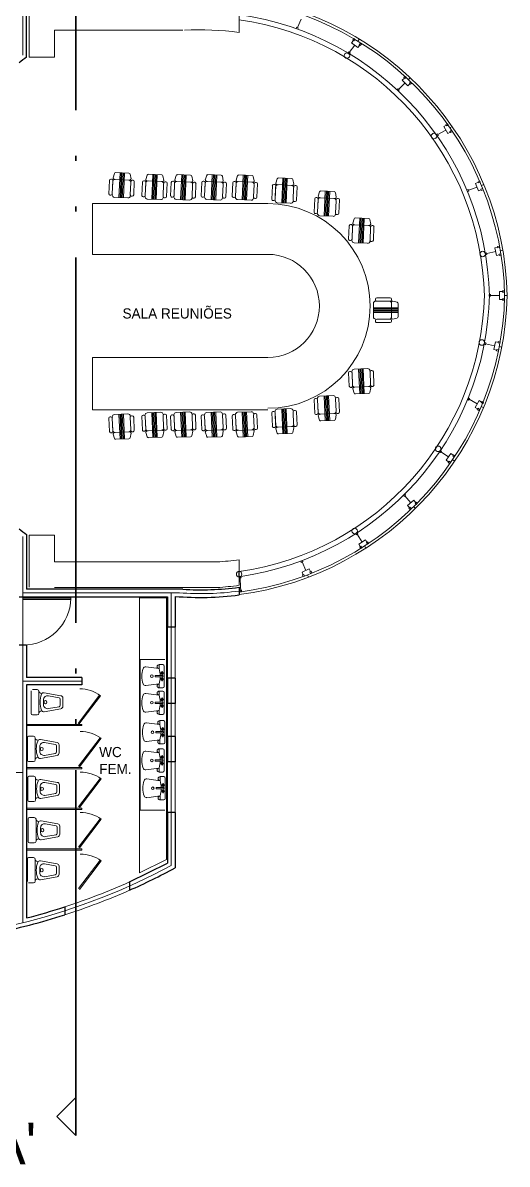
# Model space of a CAD drawing. Header units: millimetres. Extents: x 299 to 587, y 59 to 284.
# Drawn here: x 550.92 to 560.46, y 243.35 to 265.83 of the extents above; entities that cross this region are included whole.
import ezdxf

# ---------------------------------------------------------------- set-up
doc = ezdxf.new("R2010")
doc.units = ezdxf.units.MM
doc.linetypes.add('ACAD_ISO04W100', pattern=[30, 24, -3, 0, -3])
doc.linetypes.add('ACAD_ISO05W100', pattern=[33, 24, -3, 0, -3, 0, -3])
doc.layers.get('0').update_dxf_attribs({"lineweight": 5})
for name, color, linetype, lineweight in [('cl', 5, 'Continuous', 35), ('eje', 8, 'ACAD_ISO04W100', 13), ('muebles', 2, 'Continuous', 13), ('muros', 1, 'Continuous', 25), ('vent', 4, 'ACAD_ISO04W100', 13), ('ventanas y canceleria', 4, 'Continuous', 13)]:
    doc.layers.add(name, color=color, linetype=linetype, lineweight=lineweight)

msp = doc.modelspace()

# ---------------------------------------------------------------- linework, layer by layer
for p, q in [((550.915, 265.191), (550.915, 266.304)), ((556.401, 265.901), (556.328, 265.735)), ((557.458, 265.389), (557.35, 265.245)), ((557.43, 265.482), (557.396, 265.436)), ((557.396, 265.436), (557.521, 265.343)), ((557.555, 265.388), (557.521, 265.343)), ((558.449, 264.645), (558.319, 264.519)), ((558.436, 264.741), (558.394, 264.701)), ((558.394, 264.701), (558.504, 264.589)), ((558.544, 264.628), (558.504, 264.589)), ((559.261, 263.814), (559.211, 263.785)), ((559.211, 263.785), (559.29, 263.65)), ((559.251, 263.717), (559.094, 263.627)), ((559.339, 263.678), (559.29, 263.65)), ((559.893, 262.688), (559.839, 262.667)), ((559.839, 262.667), (559.895, 262.521)), ((559.867, 262.594), (559.698, 262.531)), ((559.948, 262.541), (559.895, 262.521)), ((560.235, 261.322), (560.058, 261.283)), ((560.274, 261.41), (560.218, 261.398)), ((560.218, 261.398), (560.252, 261.245)), ((560.307, 261.258), (560.252, 261.245)), ((560.313, 260.459), (560.132, 260.46)), ((560.37, 260.537), (560.313, 260.537)), ((560.313, 260.537), (560.313, 260.381)), ((560.369, 260.381), (560.313, 260.381)), ((560.213, 259.47), (560.036, 259.505)), ((560.228, 259.547), (560.199, 259.393)), ((560.285, 259.536), (560.228, 259.547)), ((560.254, 259.383), (560.199, 259.393)), ((559.867, 258.321), (559.711, 258.413)), ((559.906, 258.389), (559.828, 258.253)), ((559.956, 258.36), (559.906, 258.389)), ((559.877, 258.225), (559.828, 258.253)), ((559.304, 257.278), (559.154, 257.379)), ((559.348, 257.343), (559.261, 257.213)), ((559.308, 257.181), (559.261, 257.213)), ((559.395, 257.311), (559.348, 257.343)), ((558.56, 256.373), (558.445, 256.513)), ((558.62, 256.424), (558.5, 256.323)), ((558.536, 256.28), (558.5, 256.323)), ((558.657, 256.379), (558.62, 256.424)), ((550.915, 255.712), (550.915, 254.6)), ((557.6, 255.602), (557.503, 255.755)), ((557.666, 255.645), (557.535, 255.56)), ((557.697, 255.597), (557.666, 255.645)), ((557.566, 255.512), (557.535, 255.56)), ((556.49, 255.042), (556.42, 255.209)), ((556.562, 255.073), (556.418, 255.011)), ((556.44, 254.959), (556.418, 255.011)), ((556.585, 255.02), (556.562, 255.073)), ((555.207, 254.714), (555.198, 254.895)), ((550.915, 254.6), (550.915, 248.101)), ((554.001, 254.6), (550.915, 254.6)), ((553.84, 254.6), (553.84, 249.228)), ((555.211, 254.657), (555.207, 254.714)), ((552.077, 252.861), (550.915, 252.861)), ((549.634, 251.062), (550.915, 251.062))]:
    msp.add_line(p, q)
for points in [[(556.302, 265.718), (556.312, 265.742), (556.345, 265.728), (556.334, 265.704)], [(557.441, 265.519), (557.462, 265.503), (557.44, 265.474), (557.42, 265.49)], [(557.566, 265.425), (557.587, 265.409), (557.565, 265.38), (557.545, 265.396)], [(557.32, 265.235), (557.335, 265.255), (557.364, 265.234), (557.348, 265.213)], [(558.452, 264.775), (558.47, 264.757), (558.445, 264.732), (558.427, 264.75)], [(558.561, 264.663), (558.579, 264.644), (558.553, 264.619), (558.535, 264.638)], [(558.287, 264.514), (558.306, 264.532), (558.331, 264.507), (558.312, 264.488)], [(559.286, 263.843), (559.299, 263.821), (559.268, 263.803), (559.255, 263.825)], [(559.062, 263.629), (559.085, 263.642), (559.103, 263.611), (559.08, 263.598)], [(559.364, 263.707), (559.377, 263.685), (559.346, 263.667), (559.333, 263.689)], [(559.922, 262.713), (559.931, 262.688), (559.898, 262.676), (559.888, 262.7)], [(559.667, 262.538), (559.691, 262.548), (559.704, 262.514), (559.68, 262.505)], [(559.977, 262.566), (559.986, 262.542), (559.953, 262.529), (559.943, 262.553)], [(560.029, 261.295), (560.054, 261.301), (560.062, 261.266), (560.036, 261.26)], [(560.306, 261.431), (560.312, 261.406), (560.277, 261.398), (560.271, 261.423)], [(560.339, 261.278), (560.345, 261.253), (560.31, 261.245), (560.304, 261.27)], [(560.106, 260.478), (560.132, 260.478), (560.132, 260.442), (560.106, 260.442)], [(560.405, 260.394), (560.405, 260.368), (560.369, 260.368), (560.369, 260.394)], [(560.406, 260.55), (560.406, 260.524), (560.37, 260.524), (560.37, 260.55)], [(560.014, 259.528), (560.039, 259.523), (560.032, 259.488), (560.007, 259.493)], [(560.322, 259.542), (560.317, 259.517), (560.282, 259.524), (560.287, 259.549)], [(560.292, 259.389), (560.287, 259.363), (560.252, 259.37), (560.257, 259.396)], [(559.698, 258.442), (559.72, 258.429), (559.702, 258.398), (559.68, 258.411)], [(559.994, 258.353), (559.98, 258.331), (559.949, 258.349), (559.963, 258.371)], [(559.914, 258.218), (559.901, 258.196), (559.87, 258.214), (559.883, 258.236)], [(559.142, 257.408), (559.164, 257.394), (559.144, 257.364), (559.122, 257.379)], [(559.432, 257.302), (559.418, 257.28), (559.388, 257.3), (559.403, 257.322)], [(559.345, 257.172), (559.331, 257.151), (559.301, 257.171), (559.315, 257.192)], [(558.442, 256.545), (558.459, 256.525), (558.431, 256.502), (558.415, 256.522)], [(558.69, 256.36), (558.67, 256.343), (558.647, 256.371), (558.667, 256.388)], [(558.569, 256.261), (558.549, 256.244), (558.526, 256.272), (558.546, 256.288)], [(557.504, 255.786), (557.518, 255.765), (557.488, 255.745), (557.474, 255.767)], [(557.596, 255.489), (557.574, 255.475), (557.555, 255.505), (557.576, 255.519)], [(557.728, 255.574), (557.706, 255.559), (557.686, 255.59), (557.708, 255.604)], [(556.426, 255.24), (556.436, 255.216), (556.403, 255.202), (556.393, 255.226)], [(556.466, 254.931), (556.443, 254.921), (556.429, 254.954), (556.452, 254.964)], [(556.611, 254.992), (556.587, 254.982), (556.573, 255.015), (556.597, 255.025)], [(555.215, 254.922), (555.216, 254.896), (555.18, 254.894), (555.179, 254.92)], [(555.226, 254.622), (555.2, 254.62), (555.198, 254.656), (555.224, 254.657)]]:
    msp.add_lwpolyline(points, close=True)
for centre in [(557.303, 265.182), (559.019, 263.599), (559.978, 261.277), (559.961, 259.532), (559.101, 257.438), (557.455, 255.819), (555.178, 254.969)]:
    msp.add_circle(centre, 0.054)
for centre, radius, start, end in [((554.388, 260.321), 5.725, 1.2626, 82.0709), ((554.388, 260.321), 5.625, 1.2626, 81.9291), ((554.388, 260.589), 5.625, 278.0709, 358.7374), ((554.388, 260.589), 5.725, 277.9291, 358.7374), ((554.415, 260.586), 6, 266.0408, 277.3012), ((550.915, 254.52), 0.95, 270, 358.5653), ((547.837, 260.452), 12.729, 243.9165, 298.14)]:
    msp.add_arc(centre, radius, start, end)
at = {"layer": 'cl', "linetype": 'ACAD_ISO05W100', "ltscale": 0.3}
for p, q in [((551.958, 243.91), (551.958, 276.905)), ((551.958, 244.66), (551.583, 244.285)), ((551.958, 243.91), (551.583, 244.285))]:
    msp.add_line(p, q, dxfattribs=at)
at = {"layer": 'muebles'}
for p, q in [((551.04, 265.153), (551.04, 266.183)), ((555.178, 266.143), (555.178, 265.639)), ((554.067, 265.683), (551.54, 265.683)), ((551.54, 265.153), (551.54, 265.683)), ((551.04, 265.153), (551.54, 265.153)), ((555.744, 262.268), (552.291, 262.268)), ((552.291, 261.268), (552.291, 262.268)), ((555.744, 261.268), (552.291, 261.268)), ((555.744, 259.236), (552.291, 259.236)), ((552.291, 258.209), (552.291, 259.236)), ((555.744, 258.209), (552.291, 258.209)), ((551.04, 255.74), (551.04, 254.71)), ((551.04, 255.74), (551.54, 255.74)), ((551.54, 255.74), (551.54, 255.21)), ((554.746, 255.21), (551.54, 255.21)), ((555.178, 254.75), (555.178, 255.254)), ((554.746, 254.706), (551.54, 254.706)), ((553.214, 254.505), (553.744, 254.505)), ((553.217, 249.088), (553.217, 254.505)), ((553.744, 254.505), (553.744, 249.346)), ((553.228, 250.323), (553.228, 253.291)), ((553.717, 253.291), (553.228, 253.291)), ((553.672, 253.188), (553.602, 253.188)), ((553.602, 253.108), (553.602, 253.188)), ((553.602, 253.108), (553.341, 253.143)), ((553.672, 252.971), (553.522, 252.971)), ((553.522, 252.946), (553.522, 252.971)), ((553.672, 252.946), (553.522, 252.946)), ((553.7, 253.021), (553.621, 253.021)), ((553.66, 252.981), (553.66, 253.061)), ((553.66, 252.859), (553.66, 252.94)), ((553.672, 252.946), (553.672, 252.971)), ((553.702, 252.758), (553.702, 253.158)), ((553.602, 252.808), (553.341, 252.773)), ((553.602, 252.728), (553.602, 252.808)), ((553.672, 252.728), (553.602, 252.728)), ((553.7, 252.9), (553.621, 252.9)), ((552.426, 252.584), (552.003, 252.026)), ((552.448, 252.575), (552.022, 252.012)), ((553.602, 252.586), (553.341, 252.621)), ((553.672, 252.666), (553.602, 252.666)), ((553.602, 252.586), (553.602, 252.666)), ((553.7, 252.499), (553.621, 252.499)), ((553.66, 252.458), (553.66, 252.539)), ((553.702, 252.236), (553.702, 252.636)), ((553.602, 252.286), (553.341, 252.251)), ((553.672, 252.448), (553.522, 252.448)), ((553.522, 252.423), (553.522, 252.448)), ((553.672, 252.423), (553.522, 252.423)), ((553.602, 252.206), (553.602, 252.286)), ((553.7, 252.378), (553.621, 252.378)), ((553.66, 252.337), (553.66, 252.417)), ((553.672, 252.423), (553.672, 252.448)), ((553.615, 252.005), (553.354, 252.039)), ((553.672, 252.206), (553.602, 252.206)), ((553.685, 252.085), (553.615, 252.085)), ((553.615, 252.005), (553.615, 252.085)), ((553.715, 251.655), (553.715, 252.055)), ((552.077, 252.009), (550.99, 252.009)), ((552.077, 251.986), (550.99, 251.986)), ((552.077, 252.009), (552.077, 251.986)), ((553.685, 251.867), (553.535, 251.867)), ((553.535, 251.842), (553.535, 251.867)), ((553.685, 251.842), (553.535, 251.842)), ((553.713, 251.918), (553.634, 251.918)), ((553.673, 251.877), (553.673, 251.958)), ((553.673, 251.756), (553.673, 251.836)), ((553.685, 251.842), (553.685, 251.867)), ((551.005, 251.751), (551.005, 251.301)), ((551.03, 251.776), (551.125, 251.776)), ((551.16, 251.741), (551.16, 251.738)), ((551.16, 251.314), (551.16, 251.738)), ((551.188, 251.704), (551.218, 251.697)), ((551.264, 251.713), (551.589, 251.654)), ((551.345, 251.653), (551.555, 251.615)), ((551.63, 251.605), (551.63, 251.447)), ((552.437, 251.746), (552.014, 251.188)), ((552.459, 251.737), (552.033, 251.174)), ((553.615, 251.705), (553.354, 251.67)), ((553.615, 251.625), (553.615, 251.705)), ((553.685, 251.625), (553.615, 251.625)), ((553.713, 251.797), (553.634, 251.797)), ((551.25, 251.478), (551.25, 251.574)), ((551.589, 251.397), (551.264, 251.339)), ((551.265, 251.501), (551.265, 251.551)), ((551.555, 251.437), (551.345, 251.399)), ((551.58, 251.585), (551.58, 251.467)), ((553.602, 251.45), (553.341, 251.484)), ((553.672, 251.53), (553.602, 251.53)), ((553.602, 251.45), (553.602, 251.53)), ((553.7, 251.363), (553.621, 251.363)), ((553.66, 251.322), (553.66, 251.402)), ((553.702, 251.1), (553.702, 251.5)), ((552.077, 251.158), (550.99, 251.158)), ((551.125, 251.276), (551.03, 251.276)), ((551.16, 251.314), (551.16, 251.311)), ((551.188, 251.348), (551.218, 251.355)), ((552.077, 251.158), (552.077, 251.135)), ((553.602, 251.15), (553.341, 251.115)), ((553.672, 251.312), (553.522, 251.312)), ((553.522, 251.287), (553.522, 251.312)), ((553.672, 251.287), (553.522, 251.287)), ((553.602, 251.07), (553.602, 251.15)), ((553.7, 251.242), (553.621, 251.242)), ((553.66, 251.201), (553.66, 251.281)), ((553.672, 251.287), (553.672, 251.312)), ((552.077, 251.135), (550.99, 251.135)), ((551.011, 250.964), (551.011, 250.514)), ((551.036, 250.989), (551.132, 250.989)), ((551.167, 250.954), (551.167, 250.951)), ((551.167, 250.527), (551.167, 250.951)), ((551.194, 250.917), (551.224, 250.91)), ((551.271, 250.926), (551.595, 250.868)), ((552.437, 250.946), (552.014, 250.388)), ((552.459, 250.936), (552.033, 250.374)), ((553.622, 250.901), (553.361, 250.936)), ((553.672, 251.07), (553.602, 251.07)), ((553.692, 250.981), (553.622, 250.981)), ((553.622, 250.901), (553.622, 250.981)), ((553.722, 250.951), (553.722, 250.551)), ((551.257, 250.691), (551.257, 250.787)), ((551.271, 250.714), (551.271, 250.764)), ((551.351, 250.866), (551.562, 250.828)), ((551.586, 250.799), (551.586, 250.68)), ((551.636, 250.819), (551.636, 250.66)), ((553.692, 250.764), (553.542, 250.764)), ((553.542, 250.739), (553.542, 250.764)), ((553.692, 250.739), (553.542, 250.739)), ((553.719, 250.814), (553.641, 250.814)), ((553.719, 250.693), (553.641, 250.693)), ((553.68, 250.774), (553.68, 250.854)), ((553.68, 250.652), (553.68, 250.733)), ((553.692, 250.739), (553.692, 250.764)), ((551.132, 250.489), (551.036, 250.489)), ((551.167, 250.527), (551.167, 250.524)), ((551.194, 250.561), (551.224, 250.568)), ((551.595, 250.611), (551.271, 250.552)), ((551.562, 250.65), (551.351, 250.612)), ((553.622, 250.601), (553.361, 250.566)), ((553.622, 250.521), (553.622, 250.601)), ((553.692, 250.521), (553.622, 250.521)), ((552.077, 250.358), (550.99, 250.358)), ((552.077, 250.335), (550.99, 250.335)), ((552.077, 250.358), (552.077, 250.335)), ((553.717, 250.323), (553.228, 250.323)), ((551.019, 250.15), (551.019, 249.7)), ((551.044, 250.175), (551.14, 250.175)), ((551.175, 250.14), (551.175, 250.137)), ((551.175, 249.713), (551.175, 250.137)), ((551.202, 250.103), (551.233, 250.096)), ((551.279, 250.112), (551.603, 250.053)), ((551.359, 250.052), (551.57, 250.014)), ((552.437, 250.152), (552.014, 249.594)), ((552.459, 250.142), (552.033, 249.58)), ((551.265, 249.877), (551.265, 249.973)), ((551.279, 249.9), (551.279, 249.95)), ((551.603, 249.796), (551.279, 249.738)), ((551.57, 249.836), (551.359, 249.798)), ((551.594, 249.984), (551.594, 249.866)), ((551.644, 250.004), (551.644, 249.846)), ((551.14, 249.675), (551.044, 249.675)), ((551.175, 249.713), (551.175, 249.71)), ((551.202, 249.747), (551.233, 249.754)), ((552.077, 249.558), (550.99, 249.558)), ((552.077, 249.535), (550.99, 249.535)), ((551.005, 249.362), (551.005, 248.912)), ((551.03, 249.387), (551.125, 249.387)), ((551.16, 249.352), (551.16, 249.349)), ((551.16, 248.925), (551.16, 249.349)), ((552.077, 249.558), (552.077, 249.535)), ((553.217, 249.088), (553.744, 249.346)), ((551.188, 249.315), (551.218, 249.308)), ((551.25, 249.089), (551.25, 249.185)), ((551.264, 249.324), (551.589, 249.265)), ((551.265, 249.112), (551.265, 249.162)), ((551.345, 249.264), (551.555, 249.226)), ((551.58, 249.196), (551.58, 249.078)), ((551.63, 249.216), (551.63, 249.058)), ((552.437, 249.332), (552.014, 248.774)), ((552.459, 249.322), (552.033, 248.76)), ((551.16, 248.925), (551.16, 248.922)), ((551.188, 248.959), (551.218, 248.966)), ((551.589, 249.008), (551.264, 248.95)), ((551.555, 249.048), (551.345, 249.01)), ((551.125, 248.887), (551.03, 248.887))]:
    msp.add_line(p, q, dxfattribs=at)
at = {"layer": 'muebles', "linetype": 'ByBlock'}
for p, q in [((552.72, 262.863), (552.694, 262.775)), ((553.006, 262.867), (552.746, 262.879)), ((552.809, 262.387), (552.831, 262.875)), ((552.831, 262.386), (552.854, 262.874)), ((552.853, 262.385), (552.876, 262.873)), ((552.876, 262.384), (552.898, 262.872)), ((552.898, 262.383), (552.92, 262.871)), ((553.048, 262.758), (553.03, 262.848)), ((553.366, 262.831), (553.34, 262.743)), ((553.652, 262.835), (553.392, 262.847)), ((553.455, 262.355), (553.478, 262.843)), ((553.477, 262.354), (553.5, 262.842)), ((553.5, 262.353), (553.522, 262.841)), ((553.522, 262.352), (553.544, 262.84)), ((553.544, 262.351), (553.566, 262.839)), ((554.222, 262.827), (553.962, 262.839)), ((554.025, 262.347), (554.048, 262.835)), ((554.048, 262.346), (554.07, 262.834)), ((554.07, 262.345), (554.092, 262.833)), ((554.092, 262.344), (554.114, 262.832)), ((554.114, 262.343), (554.136, 262.831)), ((554.824, 262.827), (554.564, 262.839)), ((554.628, 262.347), (554.65, 262.835)), ((554.65, 262.346), (554.672, 262.834)), ((554.672, 262.345), (554.694, 262.833)), ((554.694, 262.344), (554.716, 262.832)), ((554.716, 262.343), (554.739, 262.831)), ((555.434, 262.823), (555.174, 262.835)), ((555.237, 262.343), (555.26, 262.831)), ((555.26, 262.342), (555.282, 262.83)), ((555.282, 262.341), (555.304, 262.829)), ((552.613, 262.463), (552.625, 262.724)), ((552.653, 262.75), (552.666, 262.749)), ((552.691, 262.721), (552.679, 262.46)), ((552.679, 262.46), (552.69, 262.704)), ((552.69, 262.704), (552.679, 262.46)), ((552.719, 262.747), (553.02, 262.733)), ((553.045, 262.687), (553.034, 262.444)), ((553.034, 262.444), (553.045, 262.687)), ((553.045, 262.687), (553.034, 262.444)), ((553.034, 262.444), (553.045, 262.687)), ((553.087, 262.73), (553.074, 262.73)), ((553.1, 262.441), (553.112, 262.702)), ((553.259, 262.431), (553.271, 262.692)), ((553.299, 262.718), (553.312, 262.717)), ((553.337, 262.689), (553.325, 262.428)), ((553.325, 262.428), (553.337, 262.672)), ((553.337, 262.672), (553.325, 262.428)), ((553.365, 262.715), (553.667, 262.701)), ((553.694, 262.726), (553.676, 262.816)), ((553.691, 262.655), (553.68, 262.412)), ((553.68, 262.412), (553.691, 262.655)), ((553.691, 262.655), (553.68, 262.412)), ((553.68, 262.412), (553.691, 262.655)), ((553.733, 262.698), (553.72, 262.698)), ((553.746, 262.409), (553.758, 262.67)), ((553.829, 262.423), (553.841, 262.684)), ((553.869, 262.71), (553.882, 262.709)), ((553.907, 262.681), (553.895, 262.42)), ((553.895, 262.42), (553.907, 262.664)), ((553.907, 262.664), (553.895, 262.42)), ((553.936, 262.823), (553.91, 262.735)), ((553.935, 262.707), (554.237, 262.693)), ((554.264, 262.718), (554.246, 262.808)), ((554.261, 262.647), (554.25, 262.404)), ((554.25, 262.404), (554.261, 262.647)), ((554.261, 262.647), (554.25, 262.404)), ((554.25, 262.404), (554.261, 262.647)), ((554.303, 262.69), (554.29, 262.69)), ((554.316, 262.4), (554.328, 262.662)), ((554.431, 262.423), (554.443, 262.684)), ((554.471, 262.71), (554.484, 262.709)), ((554.51, 262.681), (554.498, 262.42)), ((554.498, 262.42), (554.509, 262.664)), ((554.509, 262.664), (554.498, 262.42)), ((554.539, 262.823), (554.512, 262.735)), ((554.537, 262.707), (554.839, 262.693)), ((554.867, 262.718), (554.848, 262.808)), ((554.863, 262.647), (554.852, 262.404)), ((554.852, 262.404), (554.863, 262.647)), ((554.863, 262.647), (554.852, 262.404)), ((554.852, 262.404), (554.863, 262.647)), ((554.905, 262.69), (554.892, 262.69)), ((554.919, 262.4), (554.931, 262.662)), ((555.041, 262.419), (555.053, 262.68)), ((555.081, 262.706), (555.094, 262.705)), ((555.119, 262.677), (555.107, 262.416)), ((555.119, 262.66), (555.107, 262.416)), ((555.107, 262.416), (555.119, 262.66)), ((555.148, 262.819), (555.122, 262.731)), ((555.147, 262.703), (555.449, 262.689)), ((555.304, 262.34), (555.326, 262.828)), ((555.326, 262.339), (555.348, 262.827)), ((555.477, 262.714), (555.458, 262.804)), ((555.462, 262.4), (555.473, 262.643)), ((555.473, 262.643), (555.462, 262.4)), ((555.462, 262.4), (555.473, 262.643)), ((555.473, 262.643), (555.462, 262.4)), ((555.515, 262.686), (555.502, 262.686)), ((555.528, 262.397), (555.54, 262.658)), ((555.821, 262.358), (555.833, 262.619)), ((555.861, 262.645), (555.874, 262.644)), ((555.899, 262.616), (555.887, 262.355)), ((555.928, 262.758), (555.902, 262.67)), ((555.927, 262.642), (556.228, 262.628)), ((556.214, 262.762), (555.954, 262.774)), ((556.017, 262.282), (556.04, 262.77)), ((556.039, 262.281), (556.062, 262.769)), ((556.061, 262.28), (556.084, 262.768)), ((556.084, 262.279), (556.106, 262.767)), ((556.106, 262.278), (556.128, 262.766)), ((556.256, 262.653), (556.238, 262.743)), ((556.295, 262.625), (556.282, 262.625)), ((552.638, 262.435), (552.651, 262.435)), ((552.72, 262.391), (552.986, 262.379)), ((553.072, 262.415), (553.059, 262.416)), ((553.284, 262.403), (553.298, 262.402)), ((553.719, 262.383), (553.705, 262.384)), ((553.854, 262.395), (553.868, 262.394)), ((554.457, 262.395), (554.47, 262.394)), ((555.066, 262.391), (555.08, 262.391)), ((555.887, 262.355), (555.898, 262.599)), ((555.898, 262.599), (555.887, 262.355)), ((556.253, 262.582), (556.242, 262.339)), ((556.242, 262.339), (556.253, 262.582)), ((556.253, 262.582), (556.242, 262.339)), ((556.242, 262.339), (556.253, 262.582)), ((556.308, 262.336), (556.32, 262.597)), ((556.697, 262.388), (556.711, 262.388)), ((556.765, 262.501), (556.738, 262.413)), ((556.764, 262.385), (557.065, 262.372)), ((557.051, 262.506), (556.791, 262.517)), ((556.854, 262.026), (556.876, 262.514)), ((556.876, 262.025), (556.898, 262.512)), ((556.898, 262.024), (556.921, 262.511)), ((556.92, 262.023), (556.943, 262.51)), ((556.943, 262.022), (556.965, 262.509)), ((557.093, 262.397), (557.075, 262.487)), ((553.367, 262.359), (553.633, 262.347)), ((553.937, 262.351), (554.203, 262.339)), ((554.289, 262.375), (554.275, 262.376)), ((554.539, 262.351), (554.805, 262.339)), ((554.891, 262.375), (554.878, 262.376)), ((555.149, 262.347), (555.415, 262.335)), ((555.501, 262.371), (555.487, 262.372)), ((555.846, 262.33), (555.859, 262.329)), ((555.929, 262.286), (556.194, 262.274)), ((556.28, 262.31), (556.267, 262.311)), ((556.658, 262.102), (556.67, 262.363)), ((556.736, 262.36), (556.724, 262.099)), ((556.724, 262.099), (556.735, 262.342)), ((556.735, 262.342), (556.724, 262.099)), ((557.09, 262.326), (557.079, 262.082)), ((557.079, 262.082), (557.09, 262.326)), ((557.09, 262.326), (557.079, 262.082)), ((557.079, 262.082), (557.09, 262.326)), ((557.132, 262.369), (557.118, 262.369)), ((557.145, 262.079), (557.157, 262.341)), ((556.683, 262.074), (556.696, 262.073)), ((556.765, 262.03), (557.031, 262.018)), ((557.117, 262.054), (557.104, 262.055)), ((557.444, 261.969), (557.418, 261.881)), ((557.73, 261.973), (557.47, 261.985)), ((557.533, 261.494), (557.555, 261.981)), ((557.555, 261.493), (557.578, 261.98)), ((557.577, 261.492), (557.6, 261.979)), ((557.6, 261.491), (557.622, 261.978)), ((557.622, 261.49), (557.644, 261.977)), ((557.772, 261.865), (557.754, 261.955)), ((557.337, 261.569), (557.349, 261.831)), ((557.377, 261.856), (557.39, 261.856)), ((557.415, 261.828), (557.403, 261.566)), ((557.403, 261.566), (557.414, 261.81)), ((557.414, 261.81), (557.403, 261.566)), ((557.443, 261.853), (557.744, 261.839)), ((557.769, 261.794), (557.758, 261.55)), ((557.758, 261.55), (557.769, 261.794)), ((557.769, 261.794), (557.758, 261.55)), ((557.758, 261.55), (557.769, 261.794)), ((557.811, 261.836), (557.798, 261.837)), ((557.824, 261.547), (557.836, 261.809)), ((557.362, 261.542), (557.375, 261.541)), ((557.444, 261.498), (557.71, 261.486)), ((557.796, 261.522), (557.783, 261.522)), ((557.866, 260.388), (557.866, 260.374)), ((557.892, 260.414), (558.154, 260.414)), ((558.181, 260.388), (558.181, 260.374)), ((557.826, 260.037), (557.826, 260.303)), ((557.826, 260.215), (558.314, 260.215)), ((557.826, 260.193), (558.314, 260.193)), ((557.826, 260.17), (558.314, 260.17)), ((557.826, 260.148), (558.314, 260.148)), ((557.892, 260.348), (558.136, 260.348)), ((558.136, 260.348), (557.892, 260.348)), ((557.892, 260.348), (558.136, 260.348)), ((558.136, 260.348), (557.892, 260.348)), ((558.181, 260.02), (558.181, 260.321)), ((558.207, 260.348), (558.296, 260.326)), ((558.314, 260.301), (558.314, 260.04)), ((557.826, 260.126), (558.314, 260.126)), ((557.866, 259.953), (557.866, 259.966)), ((558.154, 259.993), (557.892, 259.993)), ((558.136, 259.993), (557.892, 259.993)), ((557.892, 259.993), (558.136, 259.993)), ((557.892, 259.926), (558.154, 259.926)), ((558.181, 259.953), (558.181, 259.966)), ((558.296, 260.015), (558.207, 259.993)), ((557.444, 259.006), (557.71, 259.019)), ((557.533, 259.01), (557.555, 258.523)), ((557.555, 259.011), (557.578, 258.524)), ((557.577, 259.012), (557.6, 258.525)), ((557.6, 259.013), (557.622, 258.526)), ((557.622, 259.014), (557.644, 258.527)), ((557.337, 258.935), (557.349, 258.673)), ((557.362, 258.963), (557.375, 258.963)), ((557.415, 258.676), (557.403, 258.938)), ((557.414, 258.694), (557.403, 258.938)), ((557.403, 258.938), (557.414, 258.694)), ((557.758, 258.954), (557.769, 258.71)), ((557.769, 258.71), (557.758, 258.954)), ((557.758, 258.954), (557.769, 258.71)), ((557.769, 258.71), (557.758, 258.954)), ((557.796, 258.983), (557.783, 258.982)), ((557.824, 258.957), (557.836, 258.696)), ((557.377, 258.648), (557.39, 258.649)), ((557.444, 258.535), (557.418, 258.623)), ((557.443, 258.651), (557.744, 258.665)), ((557.772, 258.639), (557.754, 258.549)), ((557.811, 258.668), (557.798, 258.667)), ((556.658, 258.403), (556.67, 258.141)), ((556.683, 258.43), (556.696, 258.431)), ((556.736, 258.144), (556.724, 258.406)), ((556.735, 258.162), (556.724, 258.406)), ((556.724, 258.406), (556.735, 258.162)), ((556.765, 258.474), (557.031, 258.486)), ((556.854, 258.478), (556.876, 257.991)), ((556.876, 258.479), (556.898, 257.992)), ((556.898, 258.48), (556.921, 257.993)), ((556.92, 258.481), (556.943, 257.994)), ((556.943, 258.482), (556.965, 257.995)), ((557.079, 258.422), (557.09, 258.178)), ((557.09, 258.178), (557.079, 258.422)), ((557.079, 258.422), (557.09, 258.178)), ((557.09, 258.178), (557.079, 258.422)), ((557.117, 258.45), (557.104, 258.45)), ((557.145, 258.425), (557.157, 258.163)), ((557.73, 258.531), (557.47, 258.519)), ((552.72, 258.113), (552.986, 258.125)), ((552.809, 258.117), (552.831, 257.629)), ((552.831, 258.118), (552.854, 257.63)), ((552.853, 258.119), (552.876, 257.631)), ((552.876, 258.12), (552.898, 257.632)), ((552.898, 258.121), (552.92, 257.633)), ((553.367, 258.145), (553.633, 258.157)), ((553.455, 258.149), (553.478, 257.661)), ((553.477, 258.15), (553.5, 257.662)), ((553.5, 258.151), (553.522, 257.663)), ((553.522, 258.152), (553.544, 257.665)), ((553.544, 258.153), (553.566, 257.666)), ((553.719, 258.121), (553.705, 258.12)), ((553.854, 258.109), (553.868, 258.11)), ((553.937, 258.153), (554.203, 258.165)), ((554.025, 258.157), (554.048, 257.669)), ((554.048, 258.158), (554.07, 257.671)), ((554.07, 258.159), (554.092, 257.672)), ((554.092, 258.16), (554.114, 257.673)), ((554.114, 258.161), (554.136, 257.674)), ((554.289, 258.129), (554.275, 258.128)), ((554.457, 258.109), (554.47, 258.11)), ((554.539, 258.153), (554.805, 258.165)), ((554.628, 258.157), (554.65, 257.669)), ((554.65, 258.158), (554.672, 257.671)), ((554.672, 258.159), (554.694, 257.672)), ((554.694, 258.16), (554.716, 257.673)), ((554.716, 258.161), (554.739, 257.674)), ((554.891, 258.129), (554.878, 258.128)), ((555.066, 258.113), (555.08, 258.114)), ((555.149, 258.157), (555.415, 258.169)), ((555.237, 258.161), (555.26, 257.673)), ((555.26, 258.162), (555.282, 257.674)), ((555.282, 258.163), (555.304, 257.675)), ((555.304, 258.164), (555.326, 257.676)), ((555.326, 258.165), (555.348, 257.677)), ((555.501, 258.133), (555.487, 258.132)), ((555.528, 258.108), (555.54, 257.846)), ((555.821, 258.146), (555.833, 257.885)), ((555.846, 258.174), (555.859, 258.175)), ((555.899, 257.888), (555.887, 258.149)), ((555.898, 257.906), (555.887, 258.149)), ((555.887, 258.149), (555.898, 257.906)), ((555.929, 258.218), (556.194, 258.23)), ((556.017, 258.222), (556.04, 257.734)), ((556.039, 258.223), (556.062, 257.735)), ((556.061, 258.224), (556.084, 257.736)), ((556.084, 258.225), (556.106, 257.738)), ((556.106, 258.226), (556.128, 257.739)), ((556.242, 258.166), (556.253, 257.922)), ((556.253, 257.922), (556.242, 258.166)), ((556.242, 258.166), (556.253, 257.922)), ((556.253, 257.922), (556.242, 258.166)), ((556.28, 258.194), (556.267, 258.193)), ((556.308, 258.169), (556.32, 257.907)), ((556.697, 258.116), (556.711, 258.116)), ((556.764, 258.119), (557.065, 258.133)), ((557.093, 258.107), (557.075, 258.017)), ((557.132, 258.136), (557.118, 258.135)), ((552.613, 258.041), (552.625, 257.78)), ((552.638, 258.069), (552.651, 258.07)), ((552.691, 257.783), (552.679, 258.044)), ((552.69, 257.801), (552.679, 258.044)), ((552.679, 258.044), (552.69, 257.801)), ((553.034, 258.061), (553.045, 257.817)), ((553.045, 257.817), (553.034, 258.061)), ((553.034, 258.061), (553.045, 257.817)), ((553.045, 257.817), (553.034, 258.061)), ((553.072, 258.089), (553.059, 258.088)), ((553.1, 258.064), (553.112, 257.802)), ((553.259, 258.073), (553.271, 257.812)), ((553.284, 258.101), (553.298, 258.102)), ((553.337, 257.815), (553.325, 258.076)), ((553.337, 257.833), (553.325, 258.076)), ((553.325, 258.076), (553.337, 257.833)), ((553.68, 258.093), (553.691, 257.849)), ((553.691, 257.849), (553.68, 258.093)), ((553.68, 258.093), (553.691, 257.849)), ((553.691, 257.849), (553.68, 258.093)), ((553.746, 258.096), (553.758, 257.834)), ((553.829, 258.081), (553.841, 257.82)), ((553.907, 257.823), (553.895, 258.084)), ((553.907, 257.841), (553.895, 258.084)), ((553.895, 258.084), (553.907, 257.841)), ((554.25, 258.101), (554.261, 257.857)), ((554.261, 257.857), (554.25, 258.101)), ((554.25, 258.101), (554.261, 257.857)), ((554.261, 257.857), (554.25, 258.101)), ((554.316, 258.104), (554.328, 257.842)), ((554.431, 258.081), (554.443, 257.82)), ((554.51, 257.823), (554.498, 258.084)), ((554.509, 257.841), (554.498, 258.084)), ((554.498, 258.084), (554.509, 257.841)), ((554.852, 258.101), (554.863, 257.857)), ((554.863, 257.857), (554.852, 258.101)), ((554.852, 258.101), (554.863, 257.857)), ((554.863, 257.857), (554.852, 258.101)), ((554.919, 258.104), (554.931, 257.842)), ((555.041, 258.085), (555.053, 257.824)), ((555.107, 258.088), (555.119, 257.845)), ((555.119, 257.845), (555.107, 258.088)), ((555.119, 257.827), (555.107, 258.088)), ((555.473, 257.861), (555.462, 258.105)), ((555.462, 258.105), (555.473, 257.861)), ((555.473, 257.861), (555.462, 258.105)), ((555.462, 258.105), (555.473, 257.861)), ((556.765, 258.003), (556.738, 258.091)), ((557.051, 257.999), (556.791, 257.987)), ((552.653, 257.754), (552.666, 257.755)), ((552.72, 257.642), (552.694, 257.73)), ((552.719, 257.757), (553.02, 257.771)), ((553.048, 257.746), (553.03, 257.656)), ((553.087, 257.774), (553.074, 257.774)), ((553.299, 257.786), (553.312, 257.787)), ((553.366, 257.674), (553.34, 257.762)), ((553.365, 257.79), (553.667, 257.803)), ((553.652, 257.669), (553.392, 257.658)), ((553.694, 257.778), (553.676, 257.688)), ((553.733, 257.806), (553.72, 257.806)), ((553.869, 257.795), (553.882, 257.795)), ((553.936, 257.682), (553.91, 257.77)), ((553.935, 257.798), (554.237, 257.811)), ((554.222, 257.677), (553.962, 257.666)), ((554.264, 257.786), (554.246, 257.696)), ((554.303, 257.814), (554.29, 257.814)), ((554.471, 257.795), (554.484, 257.795)), ((554.539, 257.682), (554.512, 257.77)), ((554.537, 257.798), (554.839, 257.811)), ((554.824, 257.677), (554.564, 257.666)), ((554.867, 257.786), (554.848, 257.696)), ((554.905, 257.814), (554.892, 257.814)), ((555.081, 257.798), (555.094, 257.799)), ((555.148, 257.686), (555.122, 257.774)), ((555.147, 257.801), (555.449, 257.815)), ((555.434, 257.681), (555.174, 257.669)), ((555.477, 257.79), (555.458, 257.7)), ((555.515, 257.818), (555.502, 257.818)), ((555.861, 257.859), (555.874, 257.86)), ((555.928, 257.747), (555.902, 257.835)), ((555.927, 257.863), (556.228, 257.876)), ((556.214, 257.742), (555.954, 257.731)), ((556.256, 257.851), (556.238, 257.761)), ((556.295, 257.879), (556.282, 257.879)), ((553.006, 257.637), (552.746, 257.625)), ((551.079, 252.672), (551.079, 252.222)), ((551.104, 252.697), (551.199, 252.697)), ((551.234, 252.662), (551.234, 252.659)), ((551.234, 252.235), (551.234, 252.659)), ((551.262, 252.625), (551.292, 252.618)), ((551.324, 252.399), (551.324, 252.495)), ((551.338, 252.634), (551.663, 252.575)), ((551.419, 252.574), (551.629, 252.536)), ((551.654, 252.506), (551.654, 252.388)), ((551.704, 252.526), (551.704, 252.368)), ((551.262, 252.269), (551.292, 252.276)), ((551.663, 252.318), (551.338, 252.26)), ((551.339, 252.422), (551.339, 252.472)), ((551.629, 252.358), (551.419, 252.32)), ((551.199, 252.197), (551.104, 252.197)), ((551.234, 252.235), (551.234, 252.232))]:
    msp.add_line(p, q, dxfattribs=at)
at = {"layer": 'muebles'}
for centre in [(553.457, 252.959), (553.659, 253.02), (553.659, 252.899), (553.659, 252.498), (553.457, 252.437), (553.659, 252.377), (553.47, 251.855), (553.672, 251.917), (553.672, 251.796), (553.659, 251.362), (553.457, 251.3), (553.659, 251.241), (553.476, 250.752), (553.679, 250.813), (553.679, 250.692)]:
    msp.add_circle(centre, 0.025, dxfattribs=at)
for centre, radius, start, end in [((554.415, 260.318), 5.375, 81.8443, 93.3647), ((555.744, 260.252), 2.016, 270, 90), ((555.744, 260.252), 1.016, 270, 90), ((554.415, 260.575), 5.375, 273.5327, 278.1557), ((554.415, 260.07), 5.375, 273.5327, 278.1557), ((553.602, 253.148), 0.04, 90, 270), ((553.672, 253.158), 0.03, 0, 90), ((553.733, 252.958), 0.471, 161.2724, 198.7276), ((553.334, 253.093), 0.05, 82.4054, 161.2724), ((553.05, 252.958), 0.573, 1.2511, 15.1893), ((553.05, 252.958), 0.573, 344.8107, 358.7489), ((553.334, 252.823), 0.05, 198.7276, 277.5946), ((553.602, 252.768), 0.04, 90, 270), ((553.672, 252.758), 0.03, 270, 0), ((552.036, 252.009), 0.7, 53.9916, 90), ((553.733, 252.436), 0.471, 161.2724, 198.7276), ((553.334, 252.571), 0.05, 82.4054, 161.2724), ((553.602, 252.626), 0.04, 90, 270), ((553.05, 252.436), 0.573, 1.2511, 15.1893), ((553.672, 252.636), 0.03, 0, 90), ((553.334, 252.301), 0.05, 198.7276, 277.5946), ((553.602, 252.246), 0.04, 90, 270), ((553.05, 252.436), 0.573, 344.8107, 358.7489), ((553.348, 251.99), 0.05, 82.4054, 161.2724), ((553.615, 252.045), 0.04, 90, 270), ((553.672, 252.236), 0.03, 270, 0), ((553.685, 252.055), 0.03, 0, 90), ((552.047, 251.17), 0.7, 53.9916, 90), ((553.746, 251.855), 0.471, 161.2724, 198.7276), ((553.063, 251.855), 0.573, 1.2511, 15.1893), ((553.063, 251.855), 0.573, 344.8107, 358.7489), ((551.03, 251.751), 0.025, 90, 180), ((551.125, 251.741), 0.035, 360, 90), ((551.195, 251.738), 0.035, 180, 257.3856), ((551.621, 251.526), 0.441, 159.3632, 200.6368), ((551.255, 251.664), 0.05, 79.7685, 159.3632), ((551.33, 251.574), 0.08, 79.7685, 180), ((551.55, 251.585), 0.03, 0, 79.7685), ((551.58, 251.605), 0.05, 0, 79.7685), ((553.348, 251.719), 0.05, 198.7276, 277.5946), ((553.615, 251.665), 0.04, 90, 270), ((553.685, 251.655), 0.03, 270, 0), ((551.255, 251.388), 0.05, 200.6368, 280.2315), ((551.33, 251.478), 0.08, 180, 280.2315), ((551.284, 251.526), 0.0312, 233.1301, 126.8699), ((551.55, 251.467), 0.03, 280.2315, 0), ((551.58, 251.447), 0.05, 280.2315, 0), ((553.733, 251.3), 0.471, 161.2724, 198.7276), ((553.334, 251.435), 0.05, 82.4054, 161.2724), ((553.602, 251.49), 0.04, 90, 270), ((553.05, 251.3), 0.573, 1.2511, 15.1893), ((553.672, 251.5), 0.03, 0, 90), ((551.03, 251.301), 0.025, 180, 270), ((551.125, 251.311), 0.035, 270, 360), ((551.195, 251.314), 0.035, 102.6144, 180), ((553.334, 251.164), 0.05, 198.7276, 277.5946), ((553.602, 251.11), 0.04, 90, 270), ((553.05, 251.3), 0.573, 344.8107, 358.7489), ((551.036, 250.964), 0.025, 90, 180), ((551.132, 250.954), 0.035, 360, 90), ((551.202, 250.951), 0.035, 180, 257.3856), ((551.262, 250.877), 0.05, 79.7685, 159.3632), ((552.047, 250.37), 0.7, 53.9916, 90), ((553.354, 250.886), 0.05, 82.4054, 161.2724), ((553.622, 250.941), 0.04, 90, 270), ((553.672, 251.1), 0.03, 270, 0), ((553.692, 250.951), 0.03, 0, 90), ((551.628, 250.739), 0.441, 159.3632, 200.6368), ((551.337, 250.787), 0.08, 79.7685, 180), ((551.337, 250.691), 0.08, 180, 280.2315), ((551.29, 250.739), 0.0312, 233.1301, 126.8699), ((551.556, 250.799), 0.03, 0, 79.7685), ((551.586, 250.819), 0.05, 0, 79.7685), ((553.753, 250.751), 0.471, 161.2724, 198.7276), ((553.069, 250.751), 0.573, 1.2511, 15.1893), ((553.069, 250.751), 0.573, 344.8107, 358.7489), ((551.036, 250.514), 0.025, 180, 270), ((551.132, 250.524), 0.035, 270, 360), ((551.202, 250.527), 0.035, 102.6144, 180), ((551.262, 250.601), 0.05, 200.6368, 280.2315), ((551.556, 250.68), 0.03, 280.2315, 0), ((551.586, 250.66), 0.05, 280.2315, 0), ((553.354, 250.616), 0.05, 198.7276, 277.5946), ((553.622, 250.561), 0.04, 90, 270), ((553.692, 250.551), 0.03, 270, 0), ((552.047, 249.576), 0.7, 53.9916, 90), ((551.044, 250.15), 0.025, 90, 180), ((551.14, 250.14), 0.035, 360, 90), ((551.21, 250.137), 0.035, 180, 257.3856), ((551.636, 249.925), 0.441, 159.3632, 200.6368), ((551.27, 250.063), 0.05, 79.7685, 159.3632), ((551.345, 249.973), 0.08, 79.7685, 180), ((551.564, 249.984), 0.03, 0, 79.7685), ((551.594, 250.004), 0.05, 0, 79.7685), ((551.345, 249.877), 0.08, 180, 280.2315), ((551.298, 249.925), 0.0312, 233.1301, 126.8699), ((551.564, 249.866), 0.03, 280.2315, 0), ((551.594, 249.846), 0.05, 280.2315, 0), ((551.044, 249.7), 0.025, 180, 270), ((551.14, 249.71), 0.035, 270, 360), ((551.21, 249.713), 0.035, 102.6144, 180), ((551.27, 249.787), 0.05, 200.6368, 280.2315), ((551.03, 249.362), 0.025, 90, 180), ((551.125, 249.352), 0.035, 360, 90), ((551.195, 249.349), 0.035, 180, 257.3856), ((552.047, 248.756), 0.7, 53.9916, 90), ((551.621, 249.137), 0.441, 159.3632, 200.6368), ((551.255, 249.275), 0.05, 79.7685, 159.3632), ((551.33, 249.185), 0.08, 79.7685, 180), ((551.284, 249.137), 0.0312, 233.1301, 126.8699), ((551.55, 249.196), 0.03, 0, 79.7685), ((551.58, 249.216), 0.05, 0, 79.7685), ((551.125, 248.922), 0.035, 270, 360), ((551.195, 248.925), 0.035, 102.6144, 180), ((551.255, 248.999), 0.05, 200.6368, 280.2315), ((551.33, 249.089), 0.08, 180, 280.2315), ((551.55, 249.078), 0.03, 280.2315, 0), ((551.58, 249.058), 0.05, 280.2315, 0)]:
    msp.add_arc(centre, radius, start, end, dxfattribs=at)
at = {"layer": 'muebles', "linetype": 'ByBlock'}
for centre, radius, start, end in [((552.745, 262.852), 0.0266, 87.3716, 156.8156), ((553.005, 262.84), 0.0266, 17.9277, 87.3716), ((553.391, 262.82), 0.0266, 87.3716, 156.8156), ((553.651, 262.808), 0.0266, 17.9277, 87.3716), ((553.961, 262.812), 0.0266, 87.3716, 156.8156), ((554.563, 262.812), 0.0266, 87.3716, 156.8156), ((555.173, 262.808), 0.0266, 87.3716, 156.8156), ((552.651, 262.723), 0.0266, 87.3716, 177.3716), ((552.665, 262.723), 0.0266, 357.3716, 87.3716), ((552.735, 262.702), 0.0444, 87.3716, 177.3716), ((552.72, 262.773), 0.0266, 177.2292, 267.3716), ((553.001, 262.689), 0.0444, 357.3716, 87.3716), ((553.022, 262.76), 0.0266, 267.3716, 357.514), ((553.072, 262.704), 0.0266, 87.3716, 177.3716), ((553.086, 262.703), 0.0266, 357.3716, 87.3716), ((553.298, 262.691), 0.0266, 87.3716, 177.3716), ((553.311, 262.691), 0.0266, 357.3716, 87.3716), ((553.381, 262.67), 0.0444, 87.3716, 177.3716), ((553.366, 262.741), 0.0266, 177.2292, 267.3716), ((553.647, 262.657), 0.0444, 357.3716, 87.3716), ((553.668, 262.727), 0.0266, 267.3716, 357.514), ((553.719, 262.672), 0.0266, 87.3716, 177.3716), ((553.732, 262.671), 0.0266, 357.3716, 87.3716), ((553.868, 262.683), 0.0266, 87.3716, 177.3716), ((553.881, 262.683), 0.0266, 357.3716, 87.3716), ((553.951, 262.662), 0.0444, 87.3716, 177.3716), ((553.936, 262.733), 0.0266, 177.2292, 267.3716), ((554.217, 262.649), 0.0444, 357.3716, 87.3716), ((554.221, 262.8), 0.0266, 17.9277, 87.3716), ((554.238, 262.719), 0.0266, 267.3716, 357.514), ((554.289, 262.664), 0.0266, 87.3716, 177.3716), ((554.302, 262.663), 0.0266, 357.3716, 87.3716), ((554.47, 262.683), 0.0266, 87.3716, 177.3716), ((554.483, 262.683), 0.0266, 357.3716, 87.3716), ((554.553, 262.662), 0.0444, 87.3716, 177.3716), ((554.539, 262.733), 0.0266, 177.2292, 267.3716), ((554.819, 262.649), 0.0444, 357.3716, 87.3716), ((554.823, 262.8), 0.0266, 17.9277, 87.3716), ((554.84, 262.719), 0.0266, 267.3716, 357.514), ((554.891, 262.664), 0.0266, 87.3716, 177.3716), ((554.904, 262.663), 0.0266, 357.3716, 87.3716), ((555.08, 262.679), 0.0266, 87.3716, 177.3716), ((555.093, 262.679), 0.0266, 357.3716, 87.3716), ((555.163, 262.658), 0.0444, 87.3716, 177.3716), ((555.148, 262.729), 0.0266, 177.2292, 267.3716), ((555.429, 262.645), 0.0444, 357.3716, 87.3716), ((555.433, 262.796), 0.0266, 17.9277, 87.3716), ((555.45, 262.715), 0.0266, 267.3716, 357.514), ((555.501, 262.66), 0.0266, 87.3716, 177.3716), ((555.514, 262.659), 0.0266, 357.3716, 87.3716), ((555.859, 262.618), 0.0266, 87.3716, 177.3716), ((555.873, 262.618), 0.0266, 357.3716, 87.3716), ((555.943, 262.597), 0.0444, 87.3716, 177.3716), ((555.928, 262.668), 0.0266, 177.2292, 267.3716), ((555.953, 262.747), 0.0266, 87.3716, 156.8156), ((556.209, 262.584), 0.0444, 357.3716, 87.3716), ((556.213, 262.735), 0.0266, 17.9277, 87.3716), ((556.23, 262.654), 0.0266, 267.3716, 357.514), ((556.28, 262.599), 0.0266, 87.3716, 177.3716), ((556.294, 262.598), 0.0266, 357.3716, 87.3716), ((552.639, 262.462), 0.0266, 177.3716, 267.3716), ((552.653, 262.461), 0.0266, 267.3716, 357.3716), ((552.722, 262.436), 0.0444, 177.3716, 267.3716), ((552.988, 262.424), 0.0444, 267.3716, 357.3716), ((553.06, 262.442), 0.0266, 177.3716, 267.3716), ((553.074, 262.442), 0.0266, 267.3716, 357.3716), ((553.286, 262.43), 0.0266, 177.3716, 267.3716), ((553.299, 262.429), 0.0266, 267.3716, 357.3716), ((553.369, 262.404), 0.0444, 177.3716, 267.3716), ((553.635, 262.391), 0.0444, 267.3716, 357.3716), ((553.707, 262.41), 0.0266, 177.3716, 267.3716), ((553.72, 262.41), 0.0266, 267.3716, 357.3716), ((553.856, 262.422), 0.0266, 177.3716, 267.3716), ((553.869, 262.421), 0.0266, 267.3716, 357.3716), ((553.939, 262.396), 0.0444, 177.3716, 267.3716), ((554.205, 262.383), 0.0444, 267.3716, 357.3716), ((554.277, 262.402), 0.0266, 177.3716, 267.3716), ((554.29, 262.402), 0.0266, 267.3716, 357.3716), ((554.458, 262.422), 0.0266, 177.3716, 267.3716), ((554.471, 262.421), 0.0266, 267.3716, 357.3716), ((554.541, 262.396), 0.0444, 177.3716, 267.3716), ((554.807, 262.383), 0.0444, 267.3716, 357.3716), ((554.879, 262.402), 0.0266, 177.3716, 267.3716), ((554.892, 262.402), 0.0266, 267.3716, 357.3716), ((555.068, 262.418), 0.0266, 177.3716, 267.3716), ((555.081, 262.417), 0.0266, 267.3716, 357.3716), ((555.151, 262.392), 0.0444, 177.3716, 267.3716), ((555.489, 262.398), 0.0266, 177.3716, 267.3716), ((555.502, 262.398), 0.0266, 267.3716, 357.3716), ((556.696, 262.362), 0.0266, 87.3716, 177.3716), ((556.709, 262.361), 0.0266, 357.3716, 87.3716), ((556.779, 262.34), 0.0444, 87.3716, 177.3716), ((556.765, 262.412), 0.0266, 177.2292, 267.3716), ((556.789, 262.491), 0.0266, 87.3716, 156.8156), ((557.049, 262.479), 0.0266, 17.9277, 87.3716), ((557.066, 262.398), 0.0266, 267.3716, 357.514), ((555.417, 262.379), 0.0444, 267.3716, 357.3716), ((555.847, 262.357), 0.0266, 177.3716, 267.3716), ((555.861, 262.356), 0.0266, 267.3716, 357.3716), ((555.931, 262.331), 0.0444, 177.3716, 267.3716), ((556.196, 262.318), 0.0444, 267.3716, 357.3716), ((556.268, 262.337), 0.0266, 177.3716, 267.3716), ((556.282, 262.337), 0.0266, 267.3716, 357.3716), ((557.045, 262.328), 0.0444, 357.3716, 87.3716), ((557.117, 262.343), 0.0266, 87.3716, 177.3716), ((557.13, 262.342), 0.0266, 357.3716, 87.3716), ((556.684, 262.1), 0.0266, 177.3716, 267.3716), ((556.697, 262.1), 0.0266, 267.3716, 357.3716), ((556.767, 262.074), 0.0444, 177.3716, 267.3716), ((557.033, 262.062), 0.0444, 267.3716, 357.3716), ((557.105, 262.081), 0.0266, 177.3716, 267.3716), ((557.118, 262.081), 0.0266, 267.3716, 357.3716), ((557.469, 261.959), 0.0266, 87.3716, 156.8156), ((557.729, 261.947), 0.0266, 17.9277, 87.3716), ((557.375, 261.83), 0.0266, 87.3716, 177.3716), ((557.389, 261.829), 0.0266, 357.3716, 87.3716), ((557.459, 261.808), 0.0444, 87.3716, 177.3716), ((557.444, 261.88), 0.0266, 177.2292, 267.3716), ((557.725, 261.796), 0.0444, 357.3716, 87.3716), ((557.746, 261.866), 0.0266, 267.3716, 357.514), ((557.796, 261.81), 0.0266, 87.3716, 177.3716), ((557.81, 261.81), 0.0266, 357.3716, 87.3716), ((557.363, 261.568), 0.0266, 177.3716, 267.3716), ((557.377, 261.568), 0.0266, 267.3716, 357.3716), ((557.446, 261.542), 0.0444, 177.3716, 267.3716), ((557.712, 261.53), 0.0444, 267.3716, 357.3716), ((557.784, 261.549), 0.0266, 177.3716, 267.3716), ((557.798, 261.548), 0.0266, 267.3716, 357.3716), ((557.892, 260.388), 0.0266, 90.0076, 180.0076), ((557.892, 260.374), 0.0266, 180.0076, 270.0076), ((558.154, 260.388), 0.0266, 0.0076, 90.0076), ((558.154, 260.374), 0.0266, 270.0076, 0.0076), ((557.87, 260.303), 0.0444, 90.0076, 180.0076), ((558.136, 260.304), 0.0444, 0.0076, 90.0076), ((558.207, 260.321), 0.0266, 89.8652, 180.0076), ((558.287, 260.301), 0.0266, 0.0076, 69.4515), ((557.87, 260.037), 0.0444, 180.0076, 270.0076), ((557.892, 259.966), 0.0266, 90.0076, 180.0076), ((557.892, 259.953), 0.0266, 180.0076, 270.0076), ((558.136, 260.037), 0.0444, 270.0076, 0.0076), ((558.154, 259.966), 0.0266, 0.0076, 90.0076), ((558.154, 259.953), 0.0266, 270.0076, 0.0076), ((558.207, 260.02), 0.0266, 180.0076, 270.15), ((558.287, 260.04), 0.0266, 290.5636, 0.0076), ((557.712, 258.974), 0.0444, 2.6284, 92.6284), ((557.363, 258.936), 0.0266, 92.6284, 182.6284), ((557.377, 258.937), 0.0266, 2.6284, 92.6284), ((557.446, 258.962), 0.0444, 92.6284, 182.6284), ((557.784, 258.955), 0.0266, 92.6284, 182.6284), ((557.798, 258.956), 0.0266, 2.6284, 92.6284), ((557.375, 258.675), 0.0266, 182.6284, 272.6284), ((557.389, 258.675), 0.0266, 272.6284, 2.6284), ((557.459, 258.696), 0.0444, 182.6284, 272.6284), ((557.444, 258.624), 0.0266, 92.6284, 182.7708), ((557.725, 258.708), 0.0444, 272.6284, 2.6284), ((557.746, 258.638), 0.0266, 2.486, 92.6284), ((557.796, 258.694), 0.0266, 182.6284, 272.6284), ((557.81, 258.694), 0.0266, 272.6284, 2.6284), ((556.684, 258.404), 0.0266, 92.6284, 182.6284), ((556.697, 258.404), 0.0266, 2.6284, 92.6284), ((556.767, 258.43), 0.0444, 92.6284, 182.6284), ((557.033, 258.442), 0.0444, 2.6284, 92.6284), ((557.105, 258.423), 0.0266, 92.6284, 182.6284), ((557.118, 258.424), 0.0266, 2.6284, 92.6284), ((557.469, 258.546), 0.0266, 203.1844, 272.6284), ((557.729, 258.557), 0.0266, 272.6284, 342.0723), ((552.722, 258.068), 0.0444, 92.6284, 182.6284), ((552.988, 258.081), 0.0444, 2.6284, 92.6284), ((553.369, 258.101), 0.0444, 92.6284, 182.6284), ((553.635, 258.113), 0.0444, 2.6284, 92.6284), ((553.707, 258.094), 0.0266, 92.6284, 182.6284), ((553.72, 258.094), 0.0266, 2.6284, 92.6284), ((553.856, 258.083), 0.0266, 92.6284, 182.6284), ((553.869, 258.083), 0.0266, 2.6284, 92.6284), ((553.939, 258.109), 0.0444, 92.6284, 182.6284), ((554.205, 258.121), 0.0444, 2.6284, 92.6284), ((554.277, 258.102), 0.0266, 92.6284, 182.6284), ((554.29, 258.103), 0.0266, 2.6284, 92.6284), ((554.458, 258.083), 0.0266, 92.6284, 182.6284), ((554.471, 258.083), 0.0266, 2.6284, 92.6284), ((554.541, 258.109), 0.0444, 92.6284, 182.6284), ((554.807, 258.121), 0.0444, 2.6284, 92.6284), ((554.879, 258.102), 0.0266, 92.6284, 182.6284), ((554.892, 258.103), 0.0266, 2.6284, 92.6284), ((555.068, 258.086), 0.0266, 92.6284, 182.6284), ((555.081, 258.087), 0.0266, 2.6284, 92.6284), ((555.151, 258.113), 0.0444, 92.6284, 182.6284), ((555.417, 258.125), 0.0444, 2.6284, 92.6284), ((555.489, 258.106), 0.0266, 92.6284, 182.6284), ((555.502, 258.106), 0.0266, 2.6284, 92.6284), ((555.847, 258.148), 0.0266, 92.6284, 182.6284), ((555.861, 258.148), 0.0266, 2.6284, 92.6284), ((555.931, 258.174), 0.0444, 92.6284, 182.6284), ((556.196, 258.186), 0.0444, 2.6284, 92.6284), ((556.268, 258.167), 0.0266, 92.6284, 182.6284), ((556.282, 258.167), 0.0266, 2.6284, 92.6284), ((556.696, 258.142), 0.0266, 182.6284, 272.6284), ((556.709, 258.143), 0.0266, 272.6284, 2.6284), ((556.779, 258.164), 0.0444, 182.6284, 272.6284), ((556.765, 258.092), 0.0266, 92.6284, 182.7708), ((557.045, 258.176), 0.0444, 272.6284, 2.6284), ((557.066, 258.106), 0.0266, 2.486, 92.6284), ((557.117, 258.162), 0.0266, 182.6284, 272.6284), ((557.13, 258.162), 0.0266, 272.6284, 2.6284), ((552.639, 258.042), 0.0266, 92.6284, 182.6284), ((552.653, 258.043), 0.0266, 2.6284, 92.6284), ((553.06, 258.062), 0.0266, 92.6284, 182.6284), ((553.074, 258.062), 0.0266, 2.6284, 92.6284), ((553.286, 258.075), 0.0266, 92.6284, 182.6284), ((553.299, 258.075), 0.0266, 2.6284, 92.6284), ((555.859, 257.886), 0.0266, 182.6284, 272.6284), ((555.873, 257.887), 0.0266, 272.6284, 2.6284), ((555.943, 257.908), 0.0444, 182.6284, 272.6284), ((556.209, 257.92), 0.0444, 272.6284, 2.6284), ((556.28, 257.905), 0.0266, 182.6284, 272.6284), ((556.294, 257.906), 0.0266, 272.6284, 2.6284), ((556.789, 258.013), 0.0266, 203.1844, 272.6284), ((557.049, 258.025), 0.0266, 272.6284, 342.0723), ((552.651, 257.781), 0.0266, 182.6284, 272.6284), ((552.665, 257.782), 0.0266, 272.6284, 2.6284), ((552.735, 257.803), 0.0444, 182.6284, 272.6284), ((552.72, 257.731), 0.0266, 92.6284, 182.7708), ((553.001, 257.815), 0.0444, 272.6284, 2.6284), ((553.022, 257.745), 0.0266, 2.486, 92.6284), ((553.072, 257.8), 0.0266, 182.6284, 272.6284), ((553.086, 257.801), 0.0266, 272.6284, 2.6284), ((553.298, 257.813), 0.0266, 182.6284, 272.6284), ((553.311, 257.814), 0.0266, 272.6284, 2.6284), ((553.381, 257.835), 0.0444, 182.6284, 272.6284), ((553.366, 257.763), 0.0266, 92.6284, 182.7708), ((553.391, 257.684), 0.0266, 203.1844, 272.6284), ((553.647, 257.847), 0.0444, 272.6284, 2.6284), ((553.651, 257.696), 0.0266, 272.6284, 342.0723), ((553.668, 257.777), 0.0266, 2.486, 92.6284), ((553.719, 257.832), 0.0266, 182.6284, 272.6284), ((553.732, 257.833), 0.0266, 272.6284, 2.6284), ((553.868, 257.821), 0.0266, 182.6284, 272.6284), ((553.881, 257.822), 0.0266, 272.6284, 2.6284), ((553.951, 257.843), 0.0444, 182.6284, 272.6284), ((553.936, 257.771), 0.0266, 92.6284, 182.7708), ((553.961, 257.692), 0.0266, 203.1844, 272.6284), ((554.217, 257.855), 0.0444, 272.6284, 2.6284), ((554.221, 257.704), 0.0266, 272.6284, 342.0723), ((554.238, 257.785), 0.0266, 2.486, 92.6284), ((554.289, 257.84), 0.0266, 182.6284, 272.6284), ((554.302, 257.841), 0.0266, 272.6284, 2.6284), ((554.47, 257.821), 0.0266, 182.6284, 272.6284), ((554.483, 257.822), 0.0266, 272.6284, 2.6284), ((554.553, 257.843), 0.0444, 182.6284, 272.6284), ((554.539, 257.771), 0.0266, 92.6284, 182.7708), ((554.563, 257.692), 0.0266, 203.1844, 272.6284), ((554.819, 257.855), 0.0444, 272.6284, 2.6284), ((554.823, 257.704), 0.0266, 272.6284, 342.0723), ((554.84, 257.785), 0.0266, 2.486, 92.6284), ((554.891, 257.84), 0.0266, 182.6284, 272.6284), ((554.904, 257.841), 0.0266, 272.6284, 2.6284), ((555.08, 257.825), 0.0266, 182.6284, 272.6284), ((555.093, 257.826), 0.0266, 272.6284, 2.6284), ((555.163, 257.847), 0.0444, 182.6284, 272.6284), ((555.148, 257.775), 0.0266, 92.6284, 182.7708), ((555.173, 257.696), 0.0266, 203.1844, 272.6284), ((555.429, 257.859), 0.0444, 272.6284, 2.6284), ((555.433, 257.708), 0.0266, 272.6284, 342.0723), ((555.45, 257.789), 0.0266, 2.486, 92.6284), ((555.501, 257.844), 0.0266, 182.6284, 272.6284), ((555.514, 257.845), 0.0266, 272.6284, 2.6284), ((555.928, 257.836), 0.0266, 92.6284, 182.7708), ((555.953, 257.757), 0.0266, 203.1844, 272.6284), ((556.213, 257.769), 0.0266, 272.6284, 342.0723), ((556.23, 257.85), 0.0266, 2.486, 92.6284), ((552.745, 257.652), 0.0266, 203.1844, 272.6284), ((553.005, 257.664), 0.0266, 272.6284, 342.0723), ((551.199, 252.662), 0.035, 360, 90), ((551.269, 252.659), 0.035, 180, 257.3856), ((551.696, 252.447), 0.441, 159.3632, 200.6368), ((551.33, 252.585), 0.05, 79.7685, 159.3632), ((551.404, 252.495), 0.08, 79.7685, 180), ((551.624, 252.506), 0.03, 0, 79.7685), ((551.654, 252.526), 0.05, 0, 79.7685), ((551.269, 252.235), 0.035, 102.6144, 180), ((551.33, 252.309), 0.05, 200.6368, 280.2315), ((551.404, 252.399), 0.08, 180, 280.2315), ((551.358, 252.447), 0.0312, 233.1301, 126.8699), ((551.624, 252.388), 0.03, 280.2315, 0), ((551.654, 252.368), 0.05, 280.2315, 0), ((551.104, 252.222), 0.025, 180, 270), ((551.199, 252.232), 0.035, 270, 360)]:
    msp.add_arc(centre, radius, start, end, dxfattribs=at)
at = {"layer": 'muros'}
for p, q in [((550.99, 265.153), (550.99, 266.233)), ((550.99, 255.751), (550.99, 254.671)), ((555.178, 254.919), (555.178, 255.02)), ((550.84, 254.52), (553.765, 254.52)), ((553.915, 254.671), (550.99, 254.671)), ((553.765, 254.52), (553.765, 253.922)), ((554.067, 254.671), (553.915, 254.671)), ((553.915, 254.531), (553.915, 253.922)), ((555.178, 254.71), (555.178, 254.559)), ((553.915, 253.922), (553.765, 253.922)), ((550.99, 253.57), (550.84, 253.57)), ((550.99, 253.57), (550.99, 252.936)), ((552.077, 252.936), (550.99, 252.936)), ((552.077, 252.936), (552.077, 252.786)), ((550.99, 252.786), (550.99, 248.197)), ((552.077, 252.786), (550.99, 252.786)), ((553.915, 252.922), (553.765, 252.922)), ((553.765, 252.922), (553.765, 252.422)), ((553.915, 252.922), (553.915, 252.422)), ((553.915, 252.422), (553.765, 252.422)), ((553.915, 251.772), (553.765, 251.772)), ((553.765, 251.772), (553.765, 251.272)), ((553.915, 251.772), (553.915, 251.272)), ((553.915, 251.272), (553.765, 251.272)), ((553.915, 250.272), (553.765, 250.272)), ((553.765, 250.272), (553.765, 249.273)), ((553.915, 250.272), (553.915, 249.183)), ((553.015, 248.906), (553.765, 249.273)), ((553.015, 248.906), (553.015, 248.742)), ((551.74, 248.415), (551.74, 248.257))]:
    msp.add_line(p, q, dxfattribs=at)
for centre, radius, start, end in [((554.415, 260.318), 5.925, 125.3141, 127.112), ((554.415, 260.586), 5.925, 232.888, 234.6859), ((554.415, 260.586), 6.075, 265.2776, 277.2106), ((554.415, 260.586), 5.925, 266.6353, 277.3942), ((547.837, 260.452), 12.804, 293.8554, 298.3413), ((547.837, 260.452), 12.804, 281.2751, 287.7499), ((547.837, 260.452), 12.654, 284.4305, 287.9674)]:
    msp.add_arc(centre, radius, start, end, dxfattribs=at)
at = {"layer": 'vent', "linetype": 'Continuous', "ltscale": 0.1}
for p, q in [((557.544, 265.504), (557.514, 265.464)), ((558.552, 264.744), (558.516, 264.71)), ((559.375, 263.788), (559.331, 263.764)), ((560.001, 262.644), (559.954, 262.627)), ((560.374, 261.352), (560.326, 261.341)), ((560.456, 260.458), (560.406, 260.458)), ((560.354, 259.443), (560.305, 259.452)), ((559.99, 258.249), (559.947, 258.274)), ((559.423, 257.198), (559.381, 257.226)), ((558.651, 256.263), (558.619, 256.302)), ((557.678, 255.482), (557.651, 255.524)), ((556.546, 254.911), (556.526, 254.957))]:
    msp.add_line(p, q, dxfattribs=at)
at = {"layer": 'ventanas y canceleria'}
for p, q in [((550.915, 254.497), (551.865, 254.497)), ((550.915, 254.472), (551.864, 254.472)), ((553.765, 253.922), (553.765, 252.922)), ((553.915, 253.922), (553.915, 252.922)), ((553.765, 252.422), (553.765, 251.772)), ((553.915, 252.422), (553.915, 251.772)), ((553.765, 251.272), (553.765, 250.272)), ((553.915, 251.272), (553.915, 250.272))]:
    msp.add_line(p, q, dxfattribs=at)
for centre, radius, start, end in [((554.388, 260.321), 6.025, 1.2626, 82.7894), ((554.388, 260.321), 6.075, 1.2626, 82.7894), ((554.388, 260.589), 6.025, 277.5319, 358.7374), ((554.388, 260.589), 6.075, 277.4695, 358.7374), ((547.837, 260.452), 12.654, 287.9674, 294.1561), ((547.837, 260.452), 12.804, 287.7499, 293.8554)]:
    msp.add_arc(centre, radius, start, end, dxfattribs=at)

# ---------------------------------------------------------------- texts
at = {"layer": 'eje', "color": 0}
for s, p in [('SALA REUNIÕES', (552.88, 260.005)), ('WC', (552.42, 251.365)), ('FEM.', (552.42, 251.032))]:
    msp.add_text(s, height=0.2, dxfattribs=at).set_placement(p)
at = {"layer": 'eje'}
msp.add_text("A'", height=0.816, dxfattribs=at).set_placement((550.243, 243.346))

doc.saveas('drawing.dxf')
